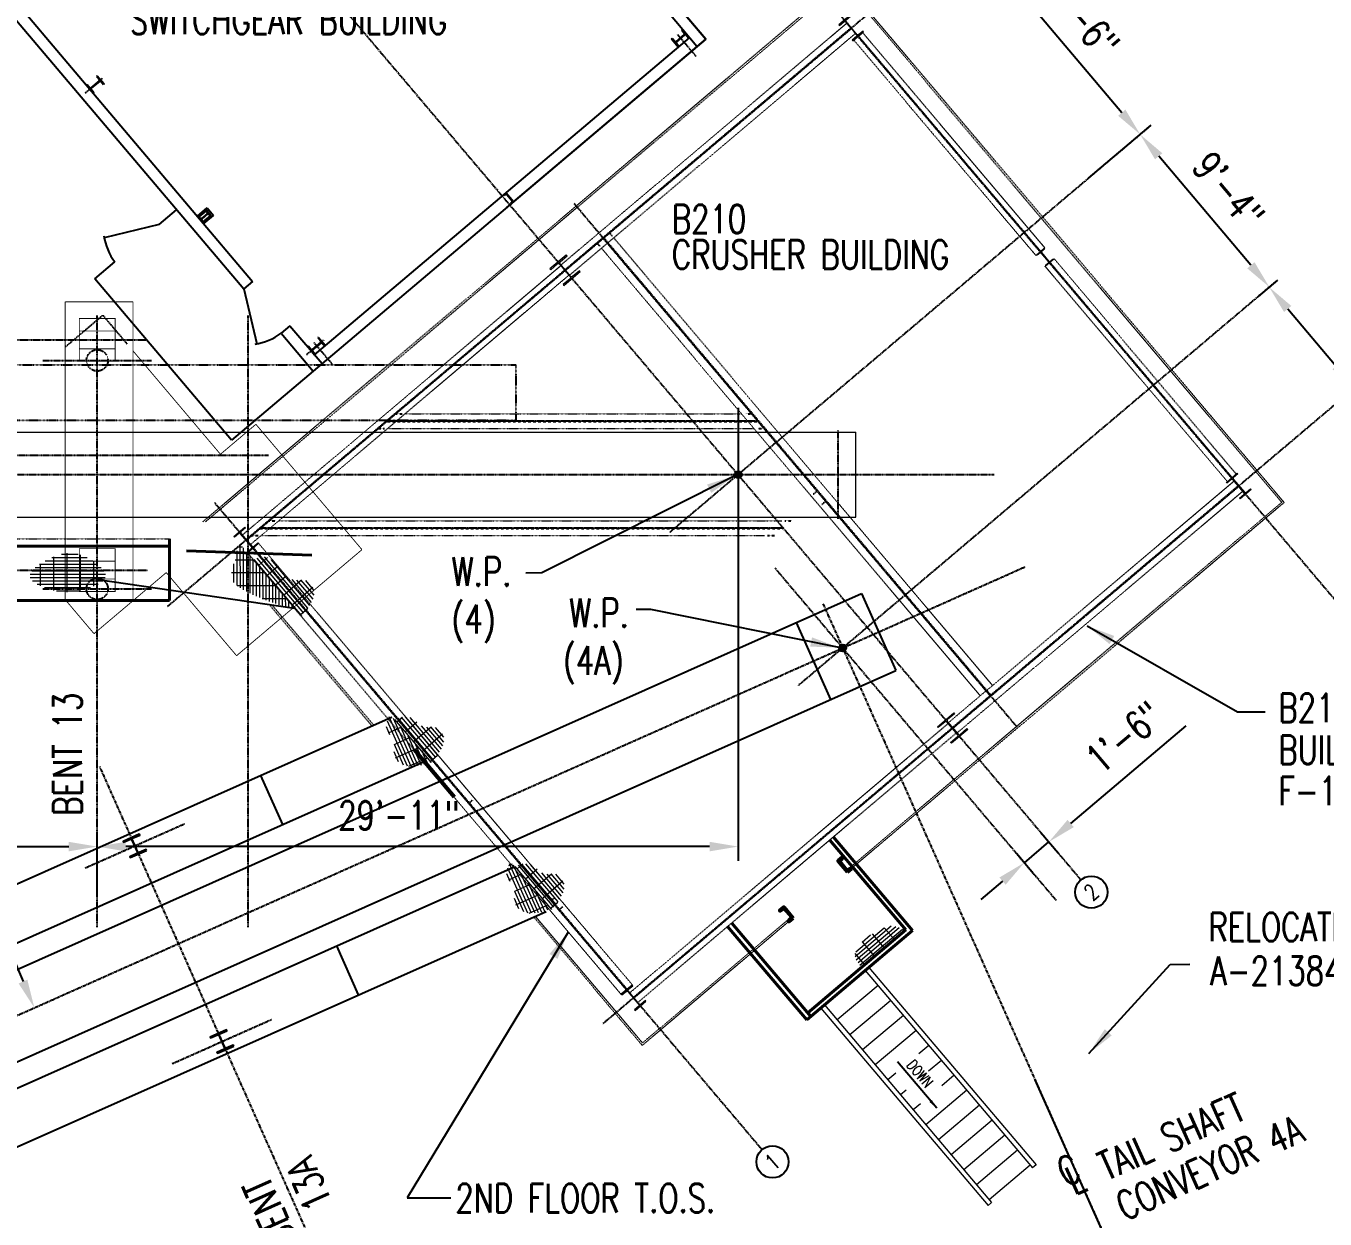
# Model space of a CAD drawing. Header units: inches. Extents: x -24529 to 23375, y -3182 to 1720.
# Drawn here: x -10253 to -9525, y 715 to 1383 of the extents above; entities that cross this region are included whole.
import ezdxf
from ezdxf.enums import TextEntityAlignment as Align

# ---------------------------------------------------------------- set-up
doc = ezdxf.new("R2010")
doc.units = ezdxf.units.IN
doc.header["$LTSCALE"] = 0.375
doc.header["$MEASUREMENT"] = 0
for name, pattern in [('XREF-GA CONVEYOR 4A$0$CENTER', [2, 1.25, -0.25, 0.25, -0.25]), ('XREF-GA CONVEYOR 4A$0$HIDDEN', [0.375, 0.25, -0.125]), ('XREF-GA CONVEYOR 4A$0$PHANTOM2', [1.25, 0.625, -0.125, 0.125, -0.125, 0.125, -0.125])]:
    doc.linetypes.add(name, pattern=pattern)
for name, color, linetype, lineweight in [('DIM', 5, 'Continuous', 15), ('TXT', 7, 'Continuous', 15), ('XREF-GA CONVEYOR 4A$0$Conv4', 4, 'Continuous', 13), ('XREF-GA CONVEYOR 4A$0$grating', 3, 'Continuous', 13), ('XREF-GA CONVEYOR 4A$0$Mech_Existstl', 3, 'Continuous', 13), ('XREF-GA CONVEYOR 4A$0$Mech_Newbldg', 1, 'Continuous', 53), ('XREF-GA CONVEYOR 4A$0$Mech_Newstl', 1, 'Continuous', 53), ('XREF-GA CONVEYOR 4A$0$NEW-STRS', 1, 'Continuous', 40), ('XREF-GA CONVEYOR 4A$0$S-GRTG', 3, 'Continuous', 15), ('XREF-GA CONVEYOR 4A$0$STL-EXIST', 32, 'XREF-GA CONVEYOR 4A$0$PHANTOM2', 15), ('XREF-GA CONVEYOR 4A$0$STL-NEW', 1, 'Continuous', 40), ('XREF-GA CONVEYOR 4A$0$WALL-EXIST', 5, 'XREF-GA CONVEYOR 4A$0$PHANTOM2', 0), ('XREF-GA CONVEYOR 4A$0$X-STL', 40, 'XREF-GA CONVEYOR 4A$0$PHANTOM2', 5)]:
    doc.layers.add(name, color=color, linetype=linetype, lineweight=lineweight)
for name, color, linetype in [('XREF-GA CONVEYOR 4A$0$12', 6, 'XREF-GA CONVEYOR 4A$0$CENTER'), ('XREF-GA CONVEYOR 4A$0$BLDG210D', 30, 'Continuous'), ('XREF-GA CONVEYOR 4A$0$CENTER', 3, 'XREF-GA CONVEYOR 4A$0$CENTER'), ('XREF-GA CONVEYOR 4A$0$CONV4A', 1, 'Continuous'), ('XREF-GA CONVEYOR 4A$0$HIDDEN', 252, 'XREF-GA CONVEYOR 4A$0$HIDDEN'), ('XREF-GA CONVEYOR 4A$0$PHANTOM', 253, 'XREF-GA CONVEYOR 4A$0$PHANTOM2'), ('XREF-GA CONVEYOR 4A$0$STEEL-PHANTOM', 5, 'XREF-GA CONVEYOR 4A$0$PHANTOM2'), ('XREF-GA CONVEYOR 4A$0$TEXT', 1, 'Continuous'), ('XREF-GA CONVEYOR 4A$0$TXT', 3, 'Continuous')]:
    doc.layers.add(name, color=color, linetype=linetype)
doc.styles.add('Romans Narrow', font='ROMANS.SHX', dxfattribs={"width": 0.8, "height": 12})
doc.styles.add('SIMPLEX', font='SIMPLEX.shx', dxfattribs={"width": 0.75})
doc.styles.add('XREF-GA CONVEYOR 4A$0$SIMPLEX', font='simplex.shx', dxfattribs={"width": 0.75})
doc.dimstyles.new('Linear Arch', dxfattribs={"dimscale": 0, "dimtxt": 12, "dimasz": 0.125, "dimexe": 0.0625, "dimexo": 0.03125, "dimgap": 0.0625, "dimtad": 1, "dimdec": 4, "dimzin": 7, "dimdsep": 46, "dimlunit": 4, "dimtxsty": 'Romans Narrow', "dimcen": 0, "dimclrd": 256, "dimclre": 256, "dimadec": 0, "dimazin": 0, "dimtfac": 1, "dimtdec": 4, "dimtmove": 0, "dimatfit": 3, "dimfxl": 0.03125, "dimfrac": 2, "dimtolj": 1, "dimtzin": 4, "dimlwd": -1, "dimlwe": -1, "dimarcsym": 0})
doc.dimstyles.new('XREF-GA CONVEYOR 4A$0$SIMPLEX', dxfattribs={"dimscale": 0, "dimtxt": 0.125, "dimasz": 0.11, "dimexe": 0.06, "dimexo": 0.0625, "dimgap": 0.03, "dimtad": 1, "dimdec": 4, "dimzin": 3, "dimdsep": 46, "dimlunit": 4, "dimtxsty": 'XREF-GA CONVEYOR 4A$0$SIMPLEX', "dimcen": 0.062, "dimaunit": 1, "dimadec": 0, "dimazin": 0, "dimtfac": 1, "dimtdec": 4, "dimtmove": 0, "dimatfit": 3, "dimfxl": 1, "dimfrac": 2, "dimtolj": 1, "dimtzin": 0, "dimarcsym": 0})

# ---------------------------------------------------------------- blocks, each defined once
blk = doc.blocks.new('bal1')
blk.add_circle((0, 0), 0.188)
at = {"style": 'SIMPLEX', "width": 0.75}
blk.add_attdef('ITEM', text='', height=0.188, dxfattribs=at).set_placement((0, 0), align=Align.MIDDLE)
blk = doc.blocks.new('*D23')
at = {"transparency": 16777216}
for p, q in [((-9742.62, 1422.93), (-9719.67, 1442.34)), ((-9639.23, 1334.87), (-9715.45, 1424.96)), ((-9657.86, 1298.15), (-9622.79, 1327.82))]:
    blk.add_line(p, q, dxfattribs=at)
for points in [[(-9713.41, 1426.68), (-9717.48, 1423.24), (-9725.78, 1437.17)], [(-9637.2, 1336.59), (-9641.27, 1333.15), (-9628.9, 1322.66)]]:
    blk.add_solid(points, dxfattribs=at)
at = {"layer": 'DEFPOINTS', "color": 0, "transparency": 16777216}
for p in [(-9725.78, 1437.17), (-9745.67, 1420.34), (-9660.92, 1295.57)]:
    blk.add_point(p, dxfattribs=at)
at = {"color": 0, "transparency": 16777216, "insert": (-9663.96, 1391.23), "char_height": 16, "attachment_point": 5, "rotation": 310.23144, "style": 'SIMPLEX'}
blk.add_mtext('\\A1;12\'-6"', dxfattribs=at)
blk = doc.blocks.new('*D24')
at = {"transparency": 16777216}
for p, q in [((-9854.18, 1169.52), (-9854.18, 915.65)), ((-10213.18, 898.11), (-10213.18, 931.65)), ((-9870.18, 923.65), (-10197.18, 923.65))]:
    blk.add_line(p, q, dxfattribs=at)
for points in [[(-10197.18, 926.32), (-10197.18, 920.99), (-10213.18, 923.65)], [(-9870.18, 926.32), (-9870.18, 920.99), (-9854.18, 923.65)]]:
    blk.add_solid(points, dxfattribs=at)
at = {"layer": 'DEFPOINTS', "color": 0, "transparency": 16777216}
for p in [(-9854.18, 1173.52), (-10213.18, 923.65), (-10213.18, 894.11)]:
    blk.add_point(p, dxfattribs=at)
at = {"color": 0, "transparency": 16777216, "insert": (-10044.22, 941.18), "char_height": 16, "attachment_point": 5, "style": 'SIMPLEX'}
blk.add_mtext('\\A1;29\'-11"', dxfattribs=at)
blk = doc.blocks.new('XREF-GA CONVEYOR 4A$0$bal1')
blk.add_circle((0, 0), 0.188)
at = {"style": 'XREF-GA CONVEYOR 4A$0$SIMPLEX', "width": 0.75}
blk.add_attdef('ITEM', text='', height=0.188, dxfattribs=at).set_placement((0, 0), align=Align.MIDDLE)
blk = doc.blocks.new('*U94')
at = {"color": 0, "linetype": 'ByBlock'}
blk.add_lwpolyline([(5, -4.99), (5, -4.43), (0.67, -4.43, -0.414214), (0.17, -3.93), (0.17, 3.93, -0.414214), (0.67, 4.43), (5, 4.43), (5, 4.99), (-5, 4.99), (-5, 4.43), (-0.67, 4.43, -0.414214), (-0.17, 3.93), (-0.17, -3.93, -0.414214), (-0.67, -4.43), (-5, -4.43), (-5, -4.99)], format="xyb", close=True, dxfattribs=at)
blk = doc.blocks.new('*D33')
at = {"transparency": 16777216}
for p, q in [((-11036.62, 927.65), (-11036.62, 931.65)), ((-10213.18, 927.65), (-10213.18, 931.65)), ((-11020.62, 923.65), (-10229.18, 923.65))]:
    blk.add_line(p, q, dxfattribs=at)
for points in [[(-11020.62, 926.32), (-11020.62, 920.99), (-11036.62, 923.65)], [(-10229.18, 926.32), (-10229.18, 920.99), (-10213.18, 923.65)]]:
    blk.add_solid(points, dxfattribs=at)
at = {"layer": 'DEFPOINTS', "color": 0, "transparency": 16777216}
for p in [(-11036.62, 923.65), (-10213.18, 923.65), (-10213.18, 923.65)]:
    blk.add_point(p, dxfattribs=at)
at = {"color": 0, "transparency": 16777216, "insert": (-10624.9, 943.84), "char_height": 16, "attachment_point": 5, "style": 'SIMPLEX'}
blk.add_mtext('\\A1;68\'-7 7/16"', dxfattribs=at)
blk = doc.blocks.new('*D34')
at = {"transparency": 16777216}
for p, q in [((-9552.04, 1240.98), (-9562.74, 1231.93)), ((-9546.29, 1224.88), (-9519.17, 1192.81)), ((-9504.24, 1184.48), (-9514.94, 1175.43)), ((-9508.83, 1180.6), (-9452.43, 1113.93))]:
    blk.add_line(p, q, dxfattribs=at)
for points in [[(-9544.26, 1226.6), (-9548.33, 1223.16), (-9556.63, 1237.09)], [(-9517.13, 1194.54), (-9521.2, 1191.09), (-9508.83, 1180.6)]]:
    blk.add_solid(points, dxfattribs=at)
at = {"layer": 'DEFPOINTS', "color": 0, "transparency": 16777216}
for p in [(-9548.98, 1243.56), (-9556.63, 1237.09), (-9501.19, 1187.07)]:
    blk.add_point(p, dxfattribs=at)
at = {"color": 0, "transparency": 16777216, "insert": (-9459.53, 1149.46), "char_height": 16, "attachment_point": 5, "rotation": 310.23144, "style": 'SIMPLEX'}
blk.add_mtext('\\A1;6\'-2"', dxfattribs=at)
blk = doc.blocks.new('*D35')
at = {"transparency": 16777216}
for p, q in [((-9625.84, 1325.24), (-9622.79, 1327.82)), ((-9566.89, 1249.37), (-9618.56, 1310.44)), ((-9552.04, 1240.98), (-9562.67, 1231.98))]:
    blk.add_line(p, q, dxfattribs=at)
for points in [[(-9616.53, 1312.16), (-9620.6, 1308.72), (-9628.9, 1322.66)], [(-9564.86, 1251.09), (-9568.93, 1247.64), (-9556.56, 1237.15)]]:
    blk.add_solid(points, dxfattribs=at)
at = {"layer": 'DEFPOINTS', "color": 0, "transparency": 16777216}
for p in [(-9628.9, 1322.66), (-9628.9, 1322.66), (-9548.98, 1243.56)]:
    blk.add_point(p, dxfattribs=at)
at = {"color": 0, "transparency": 16777216, "insert": (-9579.35, 1291.22), "char_height": 16, "attachment_point": 5, "rotation": 310.23144, "style": 'SIMPLEX'}
blk.add_mtext('\\A1;9\'-4"', dxfattribs=at)
blk = doc.blocks.new('*D36')
at = {"transparency": 16777216}
for p, q in [((-9667.86, 936.6), (-9603.23, 991.28)), ((-9684.52, 931.52), (-9674.91, 920.16)), ((-9693.82, 914.64), (-9680.08, 926.27)), ((-9698.26, 919.89), (-9688.65, 908.53)), ((-9706.04, 904.31), (-9718.25, 893.97))]:
    blk.add_line(p, q, dxfattribs=at)
for points in [[(-9669.59, 938.64), (-9666.14, 934.56), (-9680.08, 926.27)], [(-9707.76, 906.34), (-9704.31, 902.27), (-9693.82, 914.64)]]:
    blk.add_solid(points, dxfattribs=at)
at = {"layer": 'DEFPOINTS', "color": 0, "transparency": 16777216}
for p in [(-9687.11, 934.57), (-9700.85, 922.95), (-9693.82, 914.64)]:
    blk.add_point(p, dxfattribs=at)
at = {"color": 0, "transparency": 16777216, "insert": (-9637.88, 984.92), "char_height": 16, "attachment_point": 5, "rotation": 40.23144, "style": 'SIMPLEX'}
blk.add_mtext('\\A1;1\'-6"', dxfattribs=at)
blk = doc.blocks.new('*D37')
at = {"transparency": 16777216}
blk.add_arc((-9577.43, 1132.06), 734.48, 181.24816, 202.75184, dxfattribs=at)
for points in [[(-10314.4, 1116.03), (-10309.07, 1116.09), (-10311.91, 1132.06)], [(-10252.31, 849.07), (-10257.21, 846.95), (-10248.41, 833.32)]]:
    blk.add_solid(points, dxfattribs=at)
at = {"layer": 'DEFPOINTS', "color": 0, "transparency": 16777216}
for p in [(-13249.05, 1132.06), (-9710.67, 1132.06), (-9693.27, 1080.49), (-10304.76, 1029.84), (-12895.14, -345.08)]:
    blk.add_point(p, dxfattribs=at)
at = {"color": 0, "transparency": 16777216, "insert": (-10280.21, 982.68), "char_height": 16, "attachment_point": 5, "rotation": 282, "style": 'SIMPLEX'}
blk.add_mtext('\\A1;24°', dxfattribs=at)
blk = doc.blocks.new('*D38')
at = {"transparency": 16777216}
for p, q in [((-9687.88, 793.01), (-9646.96, 701.11)), ((-10007.75, 549.23), (-9664.83, 701.91)), ((-10070.89, 651.7), (-10019.12, 535.41))]:
    blk.add_line(p, q, dxfattribs=at)
for points in [[(-9665.92, 704.35), (-9663.75, 699.47), (-9650.22, 708.42)], [(-10008.84, 551.67), (-10006.67, 546.79), (-10022.37, 542.72)]]:
    blk.add_solid(points, dxfattribs=at)
at = {"layer": 'DEFPOINTS', "color": 0, "transparency": 16777216}
for p in [(-9689.51, 796.67), (-9650.22, 708.42), (-10072.52, 655.36)]:
    blk.add_point(p, dxfattribs=at)
at = {"color": 0, "transparency": 16777216, "insert": (-9844.5, 644.01), "char_height": 16, "attachment_point": 5, "rotation": 24, "style": 'SIMPLEX'}
blk.add_mtext('\\A1;33\'-11 3/8"', dxfattribs=at)
blk = doc.blocks.new('XREF-GA CONVEYOR 4A', base_point=(3020.5, 1779.61))
at = {"layer": 'XREF-GA CONVEYOR 4A$0$grating'}
h = blk.add_hatch(dxfattribs=at)
h.set_pattern_fill('GRATE', color=256, scale=58, angle=-89.95522)
h.set_pattern_definition([(270.04478, (-238.7468, -3337.6302), (1.81249945, 0.00141654), []), (0.04478, (-238.747, -3337.63), (-0.005666, 7.249998), [])])
edge = h.paths.add_edge_path()
edge.add_line((2745.78, 1735.85), (2745.77, 1735.85))
edge.add_line((2745.77, 1735.85), (2745.44, 1736.24))
edge.add_line((2745.44, 1736.24), (2741.92, 1740.41))
edge.add_line((2741.92, 1740.41), (2740.16, 1738.92))
edge.add_spline(control_points=[(2740.16, 1738.92), (2739.85, 1736.63), (2738.83, 1730.76), (2734.31, 1720.55), (2744.76, 1714.15), (2751.23, 1711.25), (2754.4, 1709.98)], knot_values=[14.419949, 14.419949, 14.419949, 14.419949, 21.509092, 32.307523, 42.563813, 52.800981, 52.800981, 52.800981, 52.800981], degree=3, periodic=0)
edge.add_line((2754.4, 1709.98), (2769.54, 1707.76))
edge.add_line((2769.54, 1707.76), (2745.78, 1735.85))
edge = h.paths.add_edge_path()
edge.add_line((2769.54, 1707.76), (2754.4, 1709.98))
edge.add_spline(control_points=[(2754.4, 1709.98), (2758.87, 1708.21), (2763.24, 1706.8), (2767.6, 1705.39)], knot_values=[0, 0, 0, 0, 14.419949, 14.419949, 14.419949, 14.419949], degree=3, periodic=0)
edge.add_line((2767.6, 1705.39), (2772.1, 1704.73))
edge.add_line((2772.1, 1704.73), (2769.54, 1707.76))
edge = h.paths.add_edge_path()
edge.add_spline(control_points=[(2740.54, 1742.03), (2740.42, 1741), (2740.3, 1739.96), (2740.16, 1738.92)], knot_values=[52.800981, 52.800981, 52.800981, 52.800981, 56.02302, 56.02302, 56.02302, 56.02302], degree=3, periodic=0)
edge.add_line((2740.16, 1738.92), (2741.92, 1740.41))
edge.add_line((2741.92, 1740.41), (2740.54, 1742.03))
h = blk.add_hatch(dxfattribs=at)
h.set_pattern_fill('GRATE', color=256, scale=58, angle=130.23144)
h.set_pattern_definition([(130.23144, (7701.6529, -1626.0272), (-1.3837381, -1.17065156), []), (220.23144, (7701.653, -1626.027), (4.682606, -5.5349525), [])])
edge = h.paths.add_edge_path()
edge.add_spline(control_points=[(2749.05, 1731.9), (2751.19, 1732.74), (2755.7, 1734.68), (2763.52, 1728.61), (2768.42, 1718.97), (2778.26, 1721.63), (2784.78, 1714.99), (2781.22, 1706.29), (2777.47, 1702.12), (2775.8, 1700.27)], knot_values=[0, 0, 0, 0, 6.715269, 13.21952, 27.45722, 33.290119, 40.462818, 50.010312, 57.608566, 57.608566, 57.608566, 57.608566], degree=3, periodic=0)
edge.add_line((2775.8, 1700.27), (2749.05, 1731.9))
h = blk.add_hatch(dxfattribs=at)
h.set_pattern_fill('GRATE', color=256, scale=58, angle=-65.95522)
h.set_pattern_definition([(294.04478, (-300.792, -3260.6305), (1.6552245, 0.738504), []), (24.04478, (-300.792, -3260.6305), (-2.954016, 6.620898), [])])
edge = h.paths.add_edge_path()
edge.add_line((2827.4, 1643.02), (2824.13, 1641.57))
edge.add_spline(control_points=[(2824.13, 1641.57), (2823.56, 1639.9), (2822.88, 1635.84), (2829.36, 1630.77), (2826.7, 1623.31), (2830.75, 1617.39), (2834.37, 1616.37), (2836.32, 1616.21)], knot_values=[3.496925, 3.496925, 3.496925, 3.496925, 8.50854, 16.133786, 23.422226, 29.280693, 35.115339, 35.115339, 35.115339, 35.115339], degree=3, periodic=0)
edge.add_line((2836.32, 1616.21), (2846.32, 1620.66))
edge.add_line((2846.32, 1620.66), (2827.4, 1643.02))
edge = h.paths.add_edge_path()
edge.add_spline(control_points=[(2825.64, 1645.11), (2825.09, 1643.92), (2824.53, 1642.73), (2824.13, 1641.57)], knot_values=[0, 0, 0, 0, 3.496925, 3.496925, 3.496925, 3.496925], degree=3, periodic=0)
edge.add_line((2824.13, 1641.57), (2827.4, 1643.02))
edge.add_line((2827.4, 1643.02), (2825.64, 1645.11))
edge = h.paths.add_edge_path()
edge.add_spline(control_points=[(2836.32, 1616.21), (2838.68, 1616.02), (2841.25, 1616.35), (2843.83, 1616.68)], knot_values=[35.115339, 35.115339, 35.115339, 35.115339, 42.145174, 42.145174, 42.145174, 42.145174], degree=3, periodic=0)
edge.add_line((2843.83, 1616.68), (2848.09, 1618.57))
edge.add_line((2848.09, 1618.57), (2846.32, 1620.66))
edge.add_line((2846.32, 1620.66), (2836.32, 1616.21))
h = blk.add_hatch(dxfattribs=at)
h.set_pattern_fill('GRATE', color=256, scale=58, angle=130.23144)
h.set_pattern_definition([(130.23144, (7774.3369, -1708.2804), (-1.3837381, -1.17065156), []), (220.23144, (7774.337, -1708.2804), (4.682606, -5.5349525), [])])
edge = h.paths.add_edge_path()
edge.add_spline(control_points=[(2827.93, 1642.32), (2830.05, 1643.16), (2833.26, 1644.42), (2839.49, 1643.08), (2843.15, 1636.86), (2850.97, 1639.5), (2857.45, 1632.69), (2853.91, 1624.05), (2850.15, 1619.87), (2848.49, 1618.02)], knot_values=[0, 0, 0, 0, 6.669751, 10.072339, 18.369936, 24.202836, 31.375535, 40.923029, 48.521283, 48.521283, 48.521283, 48.521283], degree=3, periodic=0)
edge.add_line((2848.49, 1618.02), (2827.93, 1642.32))
h = blk.add_hatch(dxfattribs=at)
h.set_pattern_fill('GRATE', color=256, scale=58, angle=-65.95522)
h.set_pattern_definition([(294.04478, (-233.3936, -3342.9808), (1.6552245, 0.738504), []), (24.04478, (-233.3936, -3342.981), (-2.954016, 6.620898), [])])
edge = h.paths.add_edge_path()
edge.add_line((2894.8, 1560.67), (2891.53, 1559.22))
edge.add_spline(control_points=[(2891.53, 1559.22), (2890.95, 1557.55), (2890.28, 1553.49), (2896.75, 1548.42), (2894.1, 1540.96), (2898.15, 1535.04), (2901.77, 1534.01), (2903.72, 1533.86)], knot_values=[3.496925, 3.496925, 3.496925, 3.496925, 8.50854, 16.133786, 23.422226, 29.280693, 35.115339, 35.115339, 35.115339, 35.115339], degree=3, periodic=0)
edge.add_line((2903.72, 1533.86), (2913.72, 1538.31))
edge.add_line((2913.72, 1538.31), (2894.8, 1560.67))
edge = h.paths.add_edge_path()
edge.add_spline(control_points=[(2893.04, 1562.76), (2892.48, 1561.57), (2891.93, 1560.38), (2891.53, 1559.22)], knot_values=[0, 0, 0, 0, 3.496925, 3.496925, 3.496925, 3.496925], degree=3, periodic=0)
edge.add_line((2891.53, 1559.22), (2894.8, 1560.67))
edge.add_line((2894.8, 1560.67), (2893.04, 1562.76))
edge = h.paths.add_edge_path()
edge.add_spline(control_points=[(2903.72, 1533.86), (2906.08, 1533.67), (2908.65, 1534), (2911.23, 1534.33)], knot_values=[35.115339, 35.115339, 35.115339, 35.115339, 42.145174, 42.145174, 42.145174, 42.145174], degree=3, periodic=0)
edge.add_line((2911.23, 1534.33), (2915.49, 1536.22))
edge.add_line((2915.49, 1536.22), (2913.72, 1538.31))
edge.add_line((2913.72, 1538.31), (2903.72, 1533.86))
h = blk.add_hatch(dxfattribs=at)
h.set_pattern_fill('GRATE', color=256, scale=58, angle=130.23144)
h.set_pattern_definition([(130.23144, (7841.7353, -1790.6308), (-1.3837381, -1.17065156), []), (220.23144, (7841.735, -1790.631), (4.682606, -5.5349525), [])])
edge = h.paths.add_edge_path()
edge.add_spline(control_points=[(2895.33, 1559.97), (2897.45, 1560.81), (2900.66, 1562.07), (2906.89, 1560.73), (2910.55, 1554.51), (2918.37, 1557.15), (2924.85, 1550.34), (2921.31, 1541.7), (2917.55, 1537.52), (2915.89, 1535.67)], knot_values=[0, 0, 0, 0, 6.669751, 10.072339, 18.369936, 24.202836, 31.375535, 40.923029, 48.521283, 48.521283, 48.521283, 48.521283], degree=3, periodic=0)
edge.add_line((2915.89, 1535.67), (2895.33, 1559.97))
h = blk.add_hatch(dxfattribs=at)
h.set_pattern_fill('GRATE', color=256, scale=58, angle=40.23144)
h.set_pattern_definition([(40.23144, (-284.8396, -3376.625), (-1.17065156, 1.3837381), []), (130.23144, (-284.8396, -3376.625), (-5.5349525, -4.682606), [])])
edge = h.paths.add_edge_path()
edge.add_spline(control_points=[(3113.98, 1524.02), (3112.02, 1525.2), (3109.06, 1527.05), (3102.71, 1526.5), (3098.44, 1523.29), (3092.38, 1520.74), (3088.79, 1516.28), (3084.23, 1509.61), (3088.34, 1505.57), (3089.67, 1503.46)], knot_values=[0, 0, 0, 0, 6.669751, 10.072339, 18.369936, 22.308482, 29.481793, 35.758597, 43.356851, 43.356851, 43.356851, 43.356851], degree=3, periodic=0)
edge.add_line((3089.67, 1503.46), (3113.98, 1524.02))
at = {"layer": 'XREF-GA CONVEYOR 4A$0$S-GRTG'}
h = blk.add_hatch(dxfattribs=at)
h.set_pattern_fill('GRATE', color=256, scale=60)
edge = h.paths.add_edge_path()
edge.add_spline(control_points=[(2623.83, 1722.48), (2623.4, 1726.27), (2638, 1735.51), (2652.61, 1737.03), (2672.56, 1722.14), (2652.62, 1713.89), (2640.27, 1712.79), (2624.27, 1718.69), (2623.83, 1722.48)], knot_values=[0, 0, 0, 0, 16.905455, 33.988442, 51.067246, 63.937028, 80.392064, 97.253076, 97.253076, 97.253076, 97.253076], degree=3, periodic=0)
at = {"layer": 'XREF-GA CONVEYOR 4A$0$TEXT'}
h = blk.add_hatch(color=256, dxfattribs=at)
h.dxf.hatch_style = 1
edge = h.paths.add_edge_path()
edge.add_arc((3020.5, 1779.61), 2, 40.23144, 400.23144)
h = blk.add_hatch(color=256, dxfattribs=at)
h.dxf.hatch_style = 1
edge = h.paths.add_edge_path()
edge.add_arc((3079.1, 1682.48), 2, 40.23144, 400.23144)
h = blk.add_hatch(color=256, dxfattribs=at)
h.dxf.hatch_style = 1
edge = h.paths.add_edge_path()
edge.add_arc((3079.1, 1682.48), 2, 40.23144, 400.23144)
blk.add_line((2962.1, 1486.57), (2961.88, 1486.38))
at = {"layer": 'XREF-GA CONVEYOR 4A$0$12'}
for p, q in [((2986.53, 2026.27), (2996.97, 2013.94)), ((2654.78, 1993.45), (2664.58, 2001.75)), ((2778.79, 1846.87), (2788.59, 1855.17)), ((2782.79, 1853.7), (2793.23, 1841.37))]:
    blk.add_line(p, q, dxfattribs=at)
at = {"layer": 'XREF-GA CONVEYOR 4A$0$BLDG210D'}
for p, q in [((2527.21, 2149.47), (2748.51, 1887.88)), ((2522.25, 2145.27), (2743.55, 1883.68)), ((2997.44, 2019.42), (2981.62, 2038.12)), ((2986.58, 2042.32), (3002.41, 2023.61)), ((3002.41, 2023.61), (2986.58, 2042.32)), ((3002.41, 2023.61), (2782.54, 1837.6)), ((2783.3, 1846.76), (2993.25, 2024.38)), ((2890.87, 1929.26), (3002.41, 2023.61)), ((2983.26, 2023.79), (2983.65, 2024.12)), ((2983.26, 2023.79), (2987.14, 2019.21)), ((2983.65, 2024.12), (2985.22, 2022.25)), ((2985.79, 2022.2), (2990.52, 2026.21)), ((2985.99, 2021.96), (2990.72, 2025.97)), ((2988.99, 2028.64), (2989.37, 2028.96)), ((2988.99, 2028.64), (2990.57, 2026.77)), ((2991.29, 2025.92), (2992.86, 2024.06)), ((2992.86, 2024.06), (2993.25, 2024.38)), ((2985.94, 2021.4), (2987.52, 2019.54)), ((2987.14, 2019.21), (2987.52, 2019.54)), ((2661.52, 2003.09), (2661.14, 2002.77)), ((2661.14, 2002.77), (2662.72, 2000.9)), ((2661.52, 2003.09), (2665.4, 1998.51)), ((2655.8, 1998.25), (2655.42, 1997.92)), ((2655.42, 1997.92), (2659.29, 1993.34)), ((2655.8, 1998.25), (2657.38, 1996.38)), ((2662.67, 2000.34), (2657.94, 1996.33)), ((2658.09, 1995.53), (2659.67, 1993.67)), ((2662.88, 2000.1), (2658.14, 1996.1)), ((2663.44, 2000.05), (2665.02, 1998.19)), ((2665.4, 1998.51), (2665.02, 1998.19)), ((2659.67, 1993.67), (2659.29, 1993.34)), ((2891.76, 1938.56), (2889.09, 1936.3)), ((2889.41, 1935.92), (2889.09, 1936.3)), ((2890.32, 1936.69), (2889.41, 1935.92)), ((2890.54, 1937.53), (2894.74, 1932.57)), ((2890.88, 1936.64), (2893.92, 1933.05)), ((2717.58, 1924.44), (2723.02, 1929.05)), ((2723.02, 1929.05), (2726.57, 1924.85)), ((2893.87, 1932.49), (2892.96, 1931.72)), ((2893.28, 1931.34), (2892.96, 1931.72)), ((2696.17, 1919.75), (2706, 1928.07)), ((2718.23, 1923.68), (2718.61, 1924)), ((2718.23, 1923.68), (2720.49, 1921.01)), ((2718.61, 1924), (2722.81, 1927.56)), ((2718.61, 1924), (2719.38, 1923.09)), ((2723.15, 1925.76), (2719.94, 1923.04)), ((2720.1, 1922.24), (2720.87, 1921.33)), ((2723.35, 1925.52), (2720.15, 1922.81)), ((2720.49, 1921.01), (2720.87, 1921.33)), ((2720.87, 1921.33), (2725.07, 1924.88)), ((2721.13, 1920.24), (2726.57, 1924.85)), ((2722.16, 1928.32), (2725.71, 1924.12)), ((2722.43, 1927.23), (2722.81, 1927.56)), ((2722.43, 1927.23), (2723.2, 1926.32)), ((2722.81, 1927.56), (2725.07, 1924.88)), ((2723.92, 1925.47), (2724.69, 1924.56)), ((2723.92, 1925.47), (2724.69, 1924.56)), ((2724.69, 1924.56), (2725.07, 1924.88)), ((2724.69, 1924.56), (2725.07, 1924.88)), ((2696.17, 1919.75), (2665.4, 1912.39)), ((2660.19, 1889.32), (2671.37, 1898.77)), ((2736.73, 1798.85), (2660.19, 1889.32)), ((2748.51, 1887.88), (2743.55, 1883.68)), ((2743.55, 1883.68), (2750.91, 1852.92)), ((2769.49, 1863.08), (2764.53, 1858.88)), ((2769.49, 1863.08), (2787.5, 1841.8)), ((2764.53, 1858.88), (2782.54, 1837.6)), ((2785.53, 1856.51), (2785.15, 1856.19)), ((2785.15, 1856.19), (2786.73, 1854.32)), ((2785.53, 1856.51), (2789.41, 1851.93)), ((2779.81, 1851.67), (2779.42, 1851.34)), ((2779.42, 1851.34), (2783.3, 1846.76)), ((2779.81, 1851.67), (2781.38, 1849.8)), ((2786.68, 1853.76), (2781.95, 1849.75)), ((2782.1, 1848.95), (2783.68, 1847.09)), ((2786.88, 1853.52), (2782.15, 1849.52)), ((2787.45, 1853.47), (2789.03, 1851.61)), ((2789.41, 1851.93), (2789.03, 1851.61)), ((2783.68, 1847.09), (2783.3, 1846.76)), ((2782.54, 1837.6), (2736.73, 1798.85))]:
    blk.add_line(p, q, dxfattribs=at)
for centre, radius, start, end in [((2990.26, 2026.51), 0.4, 310.23144, 40.23144), ((2990.98, 2025.66), 0.4, 40.23144, 130.23144), ((2985.53, 2022.51), 0.4, 220.23144, 310.23144), ((2986.25, 2021.66), 0.4, 130.23144, 220.23144), ((2657.68, 1996.64), 0.4, 220.23144, 310.23144), ((2658.4, 1995.79), 0.4, 130.23144, 220.23144), ((2662.41, 2000.64), 0.4, 310.23144, 40.23144), ((2663.13, 1999.8), 0.4, 40.23144, 130.23144), ((2890.58, 1936.38), 0.4, 40.23144, 130.23144), ((2893.61, 1932.8), 0.4, 310.23144, 40.23144), ((2719.69, 1923.35), 0.4, 220.23144, 310.23144), ((2720.4, 1922.5), 0.4, 130.23144, 220.23144), ((2722.89, 1926.06), 0.4, 310.23144, 40.23144), ((2723.61, 1925.21), 0.4, 40.23144, 130.23144), ((2696.89, 1918.07), 32, 188.44066, 217.09651), ((2745.23, 1884.41), 32, 278.44066, 307.09651), ((2781.69, 1850.06), 0.4, 220.23144, 310.23144), ((2782.41, 1849.21), 0.4, 130.23144, 220.23144), ((2786.42, 1854.06), 0.4, 310.23144, 40.23144), ((2787.14, 1853.21), 0.4, 40.23144, 130.23144)]:
    blk.add_arc(centre, radius, start, end, dxfattribs=at)
at = {"layer": 'XREF-GA CONVEYOR 4A$0$CENTER'}
for p, q in [((3212.59, 1552.56), (2600.59, 2275.96)), ((3205.94, 2132.97), (2700.65, 1705.5)), ((3372.91, 1688.19), (3066.02, 2050.95)), ((3176.8, 1638.21), (2928.48, 1931.73)), ((3422.95, 1876.45), (2944.46, 1471.65)), ((2661.5, 1526.14), (2661.5, 1868.79)), ((2746, 1526.14), (2746, 1868.79)), ((2529.91, 1855.11), (2689.94, 1855.11)), ((2631.04, 1843.61), (2691.96, 1843.61)), ((3031.8, 1809.61), (2823.72, 1809.61)), ((3076.56, 1754.88), (3076.56, 1804.34)), ((2565.5, 1790.61), (2757.5, 1790.61)), ((-374.37, 1779.61), (3164.01, 1779.61)), ((3033.94, 1401.42), (2727.05, 1764.18)), ((3046, 1749.61), (2752.8, 1749.61)), ((-49.06, 289.74), (3181.42, 1728.04)), ((2529.91, 1726.11), (2689.94, 1726.11)), ((2631.04, 1715.61), (2691.96, 1715.61)), ((3068.05, 1707.29), (3253.93, 1289.81)), ((2662.74, 1616.06), (2813.02, 1278.52)), ((2654.71, 1559.21), (2710.37, 1583.99)), ((2703.52, 1449.58), (2759.17, 1474.36))]:
    blk.add_line(p, q, dxfattribs=at)
at = {"layer": 'XREF-GA CONVEYOR 4A$0$CENTER', "color": 6}
for p, q in [((3250.24, 1973.97), (2982.02, 1747.06)), ((3322.58, 1888.47), (3054.36, 1661.55)), ((3198.85, 1540.93), (3041.27, 1727.19))]:
    blk.add_line(p, q, dxfattribs=at)
at = {"layer": 'XREF-GA CONVEYOR 4A$0$Conv4'}
for p, q in [((-11.98, 1803.49), (3086.56, 1803.49)), ((3086.56, 1755.74), (3086.56, 1803.49)), ((-11.98, 1755.74), (3086.56, 1755.74))]:
    blk.add_line(p, q, dxfattribs=at)
at = {"layer": 'XREF-GA CONVEYOR 4A$0$CONV4A'}
for p, q in [((2660.65, 1721.11), (2772.1, 1704.73)), ((206.95, 429.58), (3089.59, 1713.01)), ((3089.59, 1713.01), (3108.8, 1669.85)), ((3053.04, 1696.74), (3072.26, 1653.58)), ((226.17, 386.41), (3108.8, 1669.85)), ((2826.35, 1643.56), (164.54, 458.45)), ((201.41, 442.03), (2844.6, 1618.85)), ((2765.44, 1583.61), (2753.24, 1611.01)), ((231.71, 373.97), (2894.72, 1559.61)), ((219.25, 335.58), (2912.97, 1534.9)), ((2807.95, 1488.14), (2795.75, 1515.55))]:
    blk.add_line(p, q, dxfattribs=at)
at = {"layer": 'XREF-GA CONVEYOR 4A$0$HIDDEN'}
for p, q in [((3083.71, 2029.8), (2923.65, 1894.39)), ((3083.94, 2029.53), (2923.88, 1894.12)), ((3189.75, 1904.46), (3087.68, 2025.11)), ((3189.98, 1904.66), (3087.91, 2025.3)), ((2948.54, 1914.98), (2949.97, 1913.29)), ((2941.68, 1909.17), (2943.1, 1907.49)), ((2944.94, 1911.93), (3161.73, 1655.69)), ((2945.28, 1912.22), (3162.06, 1655.97)), ((2923.37, 1894.11), (2744.99, 1743.2)), ((2923.56, 1893.89), (2745.18, 1742.97)), ((3296.98, 1777.7), (3194.92, 1898.35)), ((3297.22, 1777.9), (3195.15, 1898.55)), ((2664.65, 1868.9), (2643.56, 1851.05)), ((2664.65, 1868.9), (2678.14, 1852.96)), ((2828.82, 1813.73), (2832.24, 1813.73)), ((3024.76, 1813.73), (3028.02, 1813.73)), ((2819.08, 1805.49), (2822.5, 1805.49)), ((2823.71, 1809.41), (3031.68, 1809.41)), ((2824.18, 1809.81), (3031.34, 1809.81)), ((3031.73, 1805.49), (3034.99, 1805.49)), ((3064.72, 1770.35), (3062.61, 1768.57)), ((3300.73, 1773.29), (3140.67, 1637.87)), ((3300.96, 1773.01), (3140.9, 1637.6)), ((3069.56, 1764.63), (3067.45, 1762.85)), ((2752.79, 1749.41), (3045.49, 1749.41)), ((2753.26, 1749.81), (3045.96, 1749.81)), ((2757.9, 1753.73), (2761.33, 1753.73)), ((3046.75, 1753.73), (3050.6, 1753.73)), ((2748.16, 1745.49), (2751.59, 1745.49)), ((3037.01, 1745.49), (3040.86, 1745.49)), ((2748.68, 1738.31), (2957.98, 1490.9)), ((2748.98, 1738.56), (2958.28, 1491.16)), ((3140.39, 1637.6), (2962.01, 1486.68)), ((3140.58, 1637.37), (2962.2, 1486.46)), ((2871.75, 1597.28), (2869.86, 1595.68)), ((2917.77, 1542.55), (2916.05, 1541.09)), ((2922.12, 1537.41), (2920.39, 1535.95))]:
    blk.add_line(p, q, dxfattribs=at)
for centre in [(2661.5, 1843.61), (2661.5, 1715.61)]:
    blk.add_circle(centre, 6, dxfattribs=at)
at = {"layer": 'XREF-GA CONVEYOR 4A$0$Mech_Existstl'}
for p, q in [((3091.79, 1501.81), (3068.88, 1482.44)), ((3091.79, 1501.81), (3185.44, 1391.11)), ((3093.79, 1503.51), (3187.44, 1392.81)), ((3098.89, 1493.42), (3075.99, 1474.04)), ((3106, 1485.02), (3083.09, 1465.64)), ((3066.88, 1480.74), (3160.53, 1370.04)), ((3068.88, 1482.44), (3162.54, 1371.74)), ((3113.1, 1476.62), (3090.2, 1457.24)), ((3120.21, 1468.22), (3097.3, 1448.85)), ((3127.31, 1459.82), (3121.79, 1455.15)), ((3134.41, 1451.43), (3127.15, 1445.28)), ((3108.81, 1444.18), (3104.41, 1440.45)), ((3141.52, 1443.03), (3134.58, 1437.16)), ((3114.64, 1434.7), (3111.51, 1432.05)), ((3148.62, 1434.63), (3125.72, 1415.25)), ((3122.64, 1427.06), (3118.62, 1423.65)), ((3155.73, 1426.23), (3132.83, 1406.86)), ((3162.83, 1417.83), (3139.93, 1398.46)), ((3169.94, 1409.44), (3147.03, 1390.06)), ((3177.04, 1401.04), (3154.14, 1381.66)), ((3184.15, 1392.64), (3161.24, 1373.26)), ((3187.44, 1392.81), (3185.44, 1391.11)), ((3162.54, 1371.74), (3160.53, 1370.04))]:
    blk.add_line(p, q, dxfattribs=at)
for points in [[(3090.85, 2027.79), (3090.53, 2028.18), (3088.15, 2026.17, -0.414214), (3087.1, 2026.25), (3081.01, 2033.46, -0.414214), (3081.09, 2034.5), (3083.47, 2036.52), (3083.14, 2036.91), (3077.03, 2031.73), (3077.36, 2031.34), (3079.74, 2033.36, -0.414214), (3080.78, 2033.27), (3086.88, 2026.06, -0.414214), (3086.79, 2025.02), (3084.41, 2023.01), (3084.74, 2022.62)], [(2915.12, 1894.88), (2915.52, 1894.41), (2919.41, 1897.71, -0.414214), (2920.4, 1897.63), (2926.54, 1890.38, -0.414214), (2926.45, 1889.39), (2922.56, 1886.09), (2922.95, 1885.63), (2932.11, 1893.38), (2931.72, 1893.84), (2927.82, 1890.55, -0.414214), (2926.83, 1890.63), (2920.7, 1897.88, -0.414214), (2920.78, 1898.87), (2924.68, 1902.16), (2924.29, 1902.63)], [(3193.03, 1896.75), (3192.81, 1897.01), (3194.41, 1898.36, 0.414214), (3194.46, 1898.95), (3190.26, 1903.91, 0.414214), (3189.67, 1903.96), (3188.07, 1902.61), (3187.86, 1902.86), (3191.87, 1906.25), (3192.08, 1906), (3190.49, 1904.65, 0.414214), (3190.44, 1904.06), (3194.64, 1899.1, 0.414214), (3195.23, 1899.05), (3196.82, 1900.4), (3197.04, 1900.14)], [(3300.16, 1780.39), (3300.49, 1780), (3298.11, 1777.99, 0.414214), (3298.02, 1776.94), (3304.12, 1769.74, 0.414214), (3305.16, 1769.65), (3307.54, 1771.66), (3307.87, 1771.27), (3301.75, 1766.1), (3301.42, 1766.49), (3303.8, 1768.5, 0.414214), (3303.89, 1769.55), (3297.79, 1776.75, 0.414214), (3296.75, 1776.84), (3294.37, 1774.83), (3294.04, 1775.22)], [(2745.77, 1735.85), (2745.44, 1736.24), (2747.82, 1738.25, 0.414214), (2747.91, 1739.29), (2741.81, 1746.5, 0.414214), (2740.77, 1746.59), (2738.39, 1744.57), (2738.06, 1744.96), (2744.17, 1750.14), (2744.5, 1749.75), (2742.12, 1747.73, 0.414214), (2742.04, 1746.69), (2748.13, 1739.48, 0.414214), (2749.18, 1739.4), (2751.56, 1741.41), (2751.89, 1741.02)], [(3139.97, 1629.11), (3139.57, 1629.57), (3143.47, 1632.87, 0.414214), (3143.55, 1633.86), (3137.42, 1641.11, 0.414214), (3136.43, 1641.19), (3132.53, 1637.9), (3132.14, 1638.36), (3141.3, 1646.11), (3141.69, 1645.65), (3137.8, 1642.35, 0.414214), (3137.72, 1641.36), (3143.85, 1634.11, 0.414214), (3144.84, 1634.03), (3148.73, 1637.33), (3149.13, 1636.86)], [(2955.07, 1488.45), (2955.4, 1488.06), (2957.78, 1490.07, -0.414214), (2958.83, 1489.98), (2964.92, 1482.78, -0.414214), (2964.84, 1481.73), (2962.46, 1479.72), (2962.79, 1479.33), (2968.9, 1484.5), (2968.57, 1484.89), (2966.19, 1482.88, -0.414214), (2965.15, 1482.97), (2959.05, 1490.17, -0.414214), (2959.14, 1491.22), (2961.52, 1493.23), (2961.19, 1493.62)]]:
    blk.add_lwpolyline(points, format="xyb", close=True, dxfattribs=at)
at = {"layer": 'XREF-GA CONVEYOR 4A$0$Mech_Newbldg'}
blk.add_line((2861.6, 1598.84), (2839.16, 1625.37), dxfattribs=at)
at = {"layer": 'XREF-GA CONVEYOR 4A$0$Mech_Newstl'}
for points in [[(3081.76, 1557.02), (3084, 1558.92), (3083.82, 1559.13), (3081.5, 1557.75), (3077.27, 1562.76), (3079.01, 1564.81), (3078.83, 1565.03), (3076.59, 1563.13), (3081.76, 1557.02)], [(3051.22, 1531.18), (3048.98, 1529.29), (3048.8, 1529.5), (3050.54, 1531.56), (3046.31, 1536.56), (3043.99, 1535.18), (3043.81, 1535.39), (3046.05, 1537.29), (3051.22, 1531.18)]]:
    blk.add_lwpolyline(points, dxfattribs=at)
at = {"layer": 'XREF-GA CONVEYOR 4A$0$NEW-STRS'}
for p, q in [((3071.89, 1574.88), (3114.52, 1524.49)), ((3073.89, 1576.57), (3118.22, 1524.18)), ((3061.25, 1475.98), (3016.92, 1528.37)), ((3058.96, 1474.04), (3014.63, 1526.44)), ((3118.22, 1524.18), (3058.96, 1474.04)), ((3114.52, 1524.49), (3059.55, 1477.98))]:
    blk.add_line(p, q, dxfattribs=at)
at = {"layer": 'XREF-GA CONVEYOR 4A$0$PHANTOM', "const_width": 0.5}
for points in [[(2643.56, 1709.59), (2643.56, 1876.46)], [(2643.56, 1876.46), (2681.56, 1876.46)], [(2681.56, 1709.59), (2681.56, 1876.46)], [(2651.5, 1860.11), (2671.5, 1860.11)], [(2651.5, 1850.11), (2671.5, 1850.11)], [(2681.56, 1848.92), (2730.53, 1791.03)], [(2750.38, 1807.82), (2730.53, 1791.03)], [(2750.38, 1807.82), (2809.8, 1737.58)], [(2809.8, 1737.58), (2739.57, 1678.16)], [(2651.5, 1731.11), (2671.5, 1731.11)], [(2700.17, 1724.73), (2659.7, 1690.5)], [(2700.17, 1724.73), (2739.57, 1678.16)], [(2651.5, 1721.11), (2671.5, 1721.11)], [(2643.56, 1709.59), (2659.7, 1690.5)]]:
    blk.add_lwpolyline(points, dxfattribs=at)
for points in [[(2651.5, 1867.11), (2651.5, 1843.11), (2671.5, 1843.11), (2671.5, 1867.11)], [(2651.5, 1738.11), (2651.5, 1714.11), (2671.5, 1714.11), (2671.5, 1738.11)]]:
    blk.add_lwpolyline(points, close=True, dxfattribs=at)
at = {"layer": 'XREF-GA CONVEYOR 4A$0$STEEL-PHANTOM'}
for p, q in [((95.16, 1841.11), (2895.96, 1841.11)), ((2895.96, 1841.11), (2895.96, 1810.11)), ((88.78, 1810.11), (2895.96, 1810.11))]:
    blk.add_line(p, q, dxfattribs=at)
at = {"layer": 'XREF-GA CONVEYOR 4A$0$STL-EXIST'}
for p, q in [((3081.41, 2032.53), (2921.35, 1897.11)), ((3086.25, 2026.81), (2926.19, 1891.39)), ((3187.36, 1902.44), (3085.29, 2023.09)), ((3192.37, 1906.68), (3090.3, 2027.32)), ((2950.85, 1912.25), (3163.02, 1661.46)), ((3187.36, 1902.44), (3192.37, 1906.68)), ((2943.98, 1906.45), (3156.16, 1655.65)), ((3192.53, 1896.33), (3197.54, 1900.57)), ((3299.6, 1779.92), (3197.54, 1900.57)), ((2921.21, 1896.67), (2742.83, 1745.75)), ((3294.6, 1775.68), (3192.53, 1896.33)), ((2925.73, 1891.34), (2747.34, 1740.42)), ((2834, 1813.73), (3022.42, 1813.73)), ((2824.26, 1805.49), (3029.39, 1805.49)), ((3298.42, 1776.01), (3138.21, 1640.47)), ((3303.26, 1770.29), (3143.2, 1634.88)), ((2763.07, 1753.73), (3045.07, 1753.73)), ((2751.97, 1741.1), (2745.68, 1735.77)), ((2751.97, 1741.1), (2961.28, 1493.69)), ((2753.33, 1745.49), (3035.33, 1745.49)), ((2745.68, 1735.77), (2954.99, 1488.37)), ((3138.23, 1640.15), (2959.84, 1489.24)), ((3142.74, 1634.82), (2964.36, 1483.9)), ((2961.28, 1493.69), (2954.99, 1488.37))]:
    blk.add_line(p, q, dxfattribs=at)
at = {"layer": 'XREF-GA CONVEYOR 4A$0$STL-NEW'}
for p, q in [((1838.06, 1739.61), (2702.06, 1739.61)), ((2702.06, 1743.61), (2702.06, 1709.11)), ((2781.68, 1734.4), (2711.42, 1736.88)), ((1838.06, 1709.11), (2702.06, 1709.11))]:
    blk.add_line(p, q, dxfattribs=at)
at = {"layer": 'XREF-GA CONVEYOR 4A$0$TEXT'}
for centre in [(3020.5, 1779.61), (3079.1, 1682.48)]:
    blk.add_circle(centre, 2, dxfattribs=at)
at = {"layer": 'XREF-GA CONVEYOR 4A$0$WALL-EXIST'}
for p, q in [((3079.07, 2056.42), (2720.55, 1753.11)), ((3078.95, 2055.01), (2722.1, 1753.11)), ((3325.03, 1764.14), (3078.95, 2055.01)), ((3326.44, 1764.02), (3079.07, 2056.42)), ((3325.03, 1764.14), (3081.33, 1557.96)), ((3326.44, 1764.02), (3084, 1558.92)), ((2815.5, 1638.73), (2757.89, 1706.82)), ((2816.45, 1639.16), (2759.39, 1706.6)), ((2966.86, 1459.82), (2905.97, 1531.79)), ((2966.98, 1461.22), (2906.92, 1532.21)), ((3051.22, 1531.18), (2966.86, 1459.82)), ((3050.57, 1531.95), (2966.98, 1461.22))]:
    blk.add_line(p, q, dxfattribs=at)
at = {"layer": 'XREF-GA CONVEYOR 4A$0$X-STL'}
blk.add_line((1838.06, 1743.61), (2702.06, 1743.61), dxfattribs=at)
at = {"layer": 'XREF-GA CONVEYOR 4A$0$CONV4A', "rotation": 23.99999999999944}
for p in [(2682.54, 1571.6), (2731.34, 1461.97)]:
    blk.add_blockref('*U94', p, dxfattribs=at)
at = {"layer": 'XREF-GA CONVEYOR 4A$0$TXT', "xscale": 48.00000000000001, "yscale": 48.00000000000001, "zscale": 48.00000000000001, "rotation": 40.23144086554297}
for p, values in [((3218.4, 1545.69), {'ITEM': '2'}), ((3039.76, 1394.55), {'ITEM': '1'})]:
    blk.add_blockref('XREF-GA CONVEYOR 4A$0$bal1', p, dxfattribs=at).add_auto_attribs(values)
at = {"layer": 'XREF-GA CONVEYOR 4A$0$TXT', "style": 'XREF-GA CONVEYOR 4A$0$SIMPLEX', "width": 0.75}
for s, p in [('SWITCHGEAR BUILDING', (2679.63, 2026.42)), ('B210', (2983.43, 1914.85)), ('CRUSHER BUILDING', (2983.43, 1894.96))]:
    blk.add_text(s, height=16, dxfattribs=at).set_placement(p)
blk.add_text('DOWN', height=5.999, rotation=310.23144, dxfattribs=at).set_placement((3114.62, 1448.5))
at = {"layer": 'XREF-GA CONVEYOR 4A$0$TXT'}
blk.add_leader([(3131.82, 1424.61), (3109.83, 1450.61)], dimstyle='XREF-GA CONVEYOR 4A$0$SIMPLEX', override={"dimscale": 48.000077}, dxfattribs=at)

msp = doc.modelspace()

# ---------------------------------------------------------------- block references
msp.add_blockref('XREF-GA CONVEYOR 4A', (-9854.18493, 1132.06285))
at = {"layer": 'TXT', "xscale": 48, "yscale": 48, "zscale": 48, "rotation": 40.23144086554297}
msp.add_blockref('bal1', (-9656.28393, 898.13914), dxfattribs=at).add_auto_attribs({'ITEM': '2'})

# ---------------------------------------------------------------- texts
at = {"style": 'SIMPLEX', "width": 0.75}
for s, rotation, p in [('TAIL SHAFT', 24, (-9647.81117, 736.11912)), ('CONVEYOR 4A', 24, (-9637.57803, 713.77219)), ('13A', 114, (-10081.14853, 724.10838)), ('C', 24, (-9670.71346, 732.89437)), ('L', 24, (-9665.78064, 728.16397)), ('BENT', 114, (-10101.1612, 703.54061))]:
    msp.add_text(s, height=16, rotation=rotation, dxfattribs=at).set_placement(p)
msp.add_text('2ND FLOOR T.O.S.', height=16, dxfattribs=at).set_placement((-10012.54412, 718.70324))
at = {"insert": (-10221.79733, 940.95404), "char_height": 16, "attachment_point": 7, "rotation": 90, "style": 'SIMPLEX'}
msp.add_mtext('\\A1;BENT 13', dxfattribs=at)
at = {"layer": 'DIM', "style": 'SIMPLEX', "width": 0.75}
for s, p in [('B210 CRUSHER', (-9551.4821, 993.42292)), ('BUILDING', (-9551.4821, 969.81418)), ('F-125020-040', (-9551.4821, 946.79308)), ('RELOCATED STAIR', (-9590.59975, 870.57557)), ('A-213841-WK', (-9589.6731, 846.03205))]:
    msp.add_text(s, height=16, dxfattribs=at).set_placement(p)
at = {"layer": 'DIM', "char_height": 16, "width": 67.9572287, "attachment_point": 1, "style": 'SIMPLEX'}
for s, insert in [('\\A1;W.P.\\P(4)', (-10014.63471, 1085.75821)), ('\\A1;\\pi35.386;W.P.\\P\\pi31.957;(4A)', (-9984.16521, 1062.64486))]:
    msp.add_mtext(s, dxfattribs=dict(at, insert=insert))

# ---------------------------------------------------------------- dimensions: what is measured, and where the dimension line sits
for base, p1, p2, angle, picture, middle in [((-9725.77962, 1437.17324), (-9660.91568, 1295.56991), (-9745.67478, 1420.34181), 130.23144087, '*D23', (-9663.96046, 1391.23333)), ((-9628.89811, 1322.65698), (-9548.98276, 1243.56184), (-9628.89811, 1322.65698), 310.23144087, '*D35', (-9579.35061, 1291.22247)), ((-9650.215, 708.41696), (-10072.51943, 655.35878), (-9689.50651, 796.66714), 24, '*D38', (-9844.505, 644.0147))]:
    dim = msp.add_linear_dim(base=base, p1=p1, p2=p2, angle=angle, dimstyle='Linear Arch', override={"dimscale": 128, "dimtxt": 0.125, "dimtxsty": 'SIMPLEX'})
    dim.commit()
    dim.dimension.update_dxf_attribs({"geometry": picture, "text_midpoint": middle})
for base, p1, p2, angle, picture, middle in [((-9556.62751, 1237.09433), (-9501.18788, 1187.06715), (-9548.98276, 1243.56184), 130.23144087, '*D34', (-9472.90958, 1138.13774)), ((-9693.8216, 914.64047), (-9687.10541, 934.57086), (-9700.84736, 922.94508), 220.23144087, '*D36', (-9626.56602, 971.53913))]:
    dim = msp.add_linear_dim(base=base, p1=p1, p2=p2, angle=angle, dimstyle='Linear Arch', override={"dimscale": 128, "dimtxt": 0.125, "dimtxsty": 'SIMPLEX'})
    dim.commit()
    dim.dimension.update_dxf_attribs({"geometry": picture, "text_midpoint": middle, "dimtype": 129})
dim = msp.add_linear_dim(base=(-10213.18493, 923.65192), p1=(-9854.18493, 1173.52276), p2=(-10213.18493, 894.10906), dimstyle='Linear Arch', override={"dimscale": 128, "dimtxt": 0.125, "dimtxsty": 'SIMPLEX'})
dim.commit()
dim.dimension.update_dxf_attribs({"geometry": '*D24', "text_midpoint": (-10044.22055, 923.65192), "dimtype": 128})
dim = msp.add_angular_dim_2l(base=(-10304.76161, 1029.84283), line1=((-12895.13759, -345.07648), (-9693.26644, 1080.4884)), line2=((-13249.05216, 1132.06285), (-9710.67434, 1132.06285)), dimstyle='Linear Arch', override={"dimscale": 128, "dimtxt": 0.125, "dimtxsty": 'SIMPLEX'})
dim.commit()
dim.dimension.update_dxf_attribs({"geometry": '*D37', "text_midpoint": (-10280.20899, 982.68221)})
dim = msp.add_linear_dim(base=(-10213.18493, 923.65192), p1=(-11036.62244, 923.65192), p2=(-10213.18493, 923.65192), dimstyle='Linear Arch', override={"dimscale": 128, "dimtxt": 0.125, "dimtxsty": 'SIMPLEX'})
dim.commit()
dim.dimension.update_dxf_attribs({"geometry": '*D33', "text_midpoint": (-10624.90368, 943.8424)})

# ---------------------------------------------------------------- leaders
for points in [[(-9856.06478, 1131.38008), (-9964.02579, 1076.9789), (-9973.03882, 1076.93611)], [(-9856.06478, 1131.38008), (-9964.02579, 1076.9789), (-9973.03882, 1076.93611)], [(-9797.57948, 1035.1233), (-9903.08162, 1056.43889), (-9911.1797, 1056.43346)], [(-9658.63479, 1047.336), (-9574.48054, 999.10695), (-9558.88032, 999.10695)], [(-9949.28339, 875.79434), (-10039.47794, 726.76096), (-10015.05788, 726.76096)], [(-9657.59905, 807.76434), (-9612.20423, 857.6046), (-9601.03591, 857.72572)]]:
    msp.add_leader(points, dimstyle='Linear Arch', override={"dimscale": 128})

doc.saveas('drawing.dxf')
